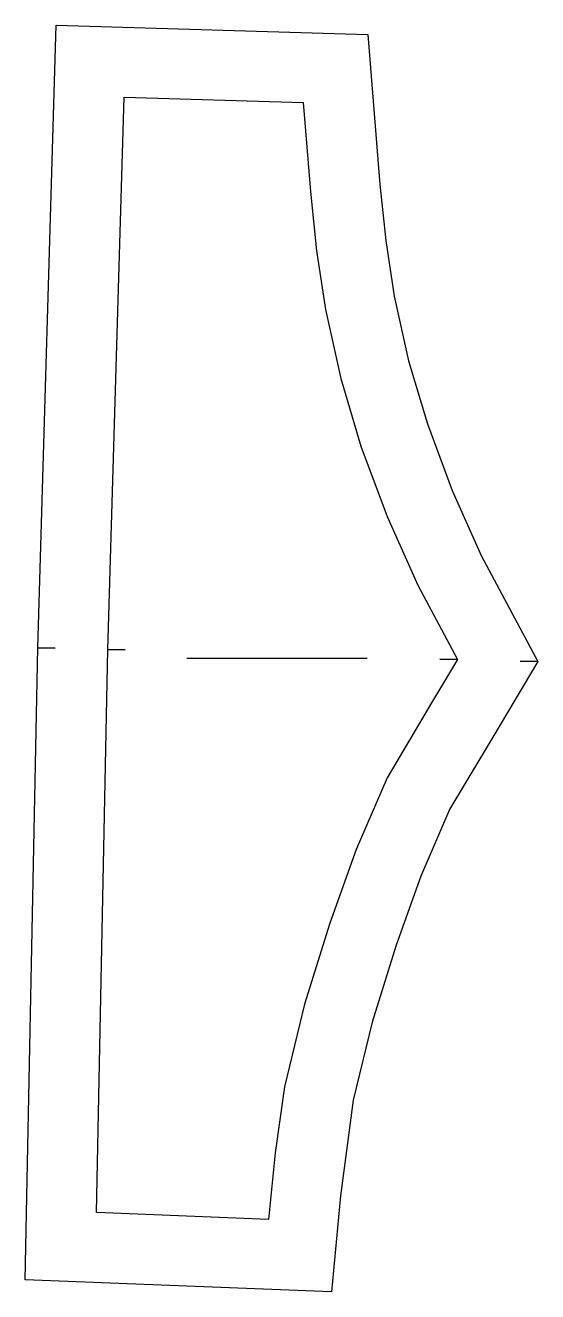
# Model space of a CAD drawing. Header units: inches. Extents: x 0 to 2.89, y 0 to 7.13.
import ezdxf

# ---------------------------------------------------------------- set-up
doc = ezdxf.new("R2010")
doc.units = ezdxf.units.IN

msp = doc.modelspace()

# ---------------------------------------------------------------- linework, layer by layer
at = {"layer": 'T001L001'}
for points in [[(0.174, 7.129), (1.929, 7.078), (1.997, 6.233), (2.031, 5.917), (2.077, 5.604), (2.159, 5.241), (2.265, 4.885), (2.405, 4.511), (2.567, 4.145), (2.886, 3.548), (2.787, 3.55), (2.886, 3.548), (2.633, 3.122), (2.392, 2.719), (2.228, 2.34), (2.089, 1.95), (1.954, 1.518), (1.847, 1.078), (1.775, 0.54), (1.725, 0), (0, 0.067), (0.071, 3.625), (0.169, 3.622), (0.071, 3.625), (0.174, 7.129)], [(0.556, 6.724), (1.565, 6.695), (1.606, 6.193), (1.641, 5.86), (1.69, 5.529), (1.778, 5.141), (1.89, 4.76), (2.039, 4.364), (2.21, 3.977), (2.434, 3.558), (2.335, 3.56), (2.434, 3.558), (2.294, 3.324), (2.038, 2.893), (1.863, 2.49), (1.715, 2.075), (1.573, 1.619), (1.459, 1.154), (1.408, 0.782), (1.37, 0.407), (0.401, 0.445), (0.464, 3.615), (0.563, 3.613), (0.464, 3.615), (0.556, 6.724)], [(0.909, 3.566), (1.926, 3.566)]]:
    msp.add_lwpolyline(points, dxfattribs=at)

doc.saveas('drawing.dxf')
